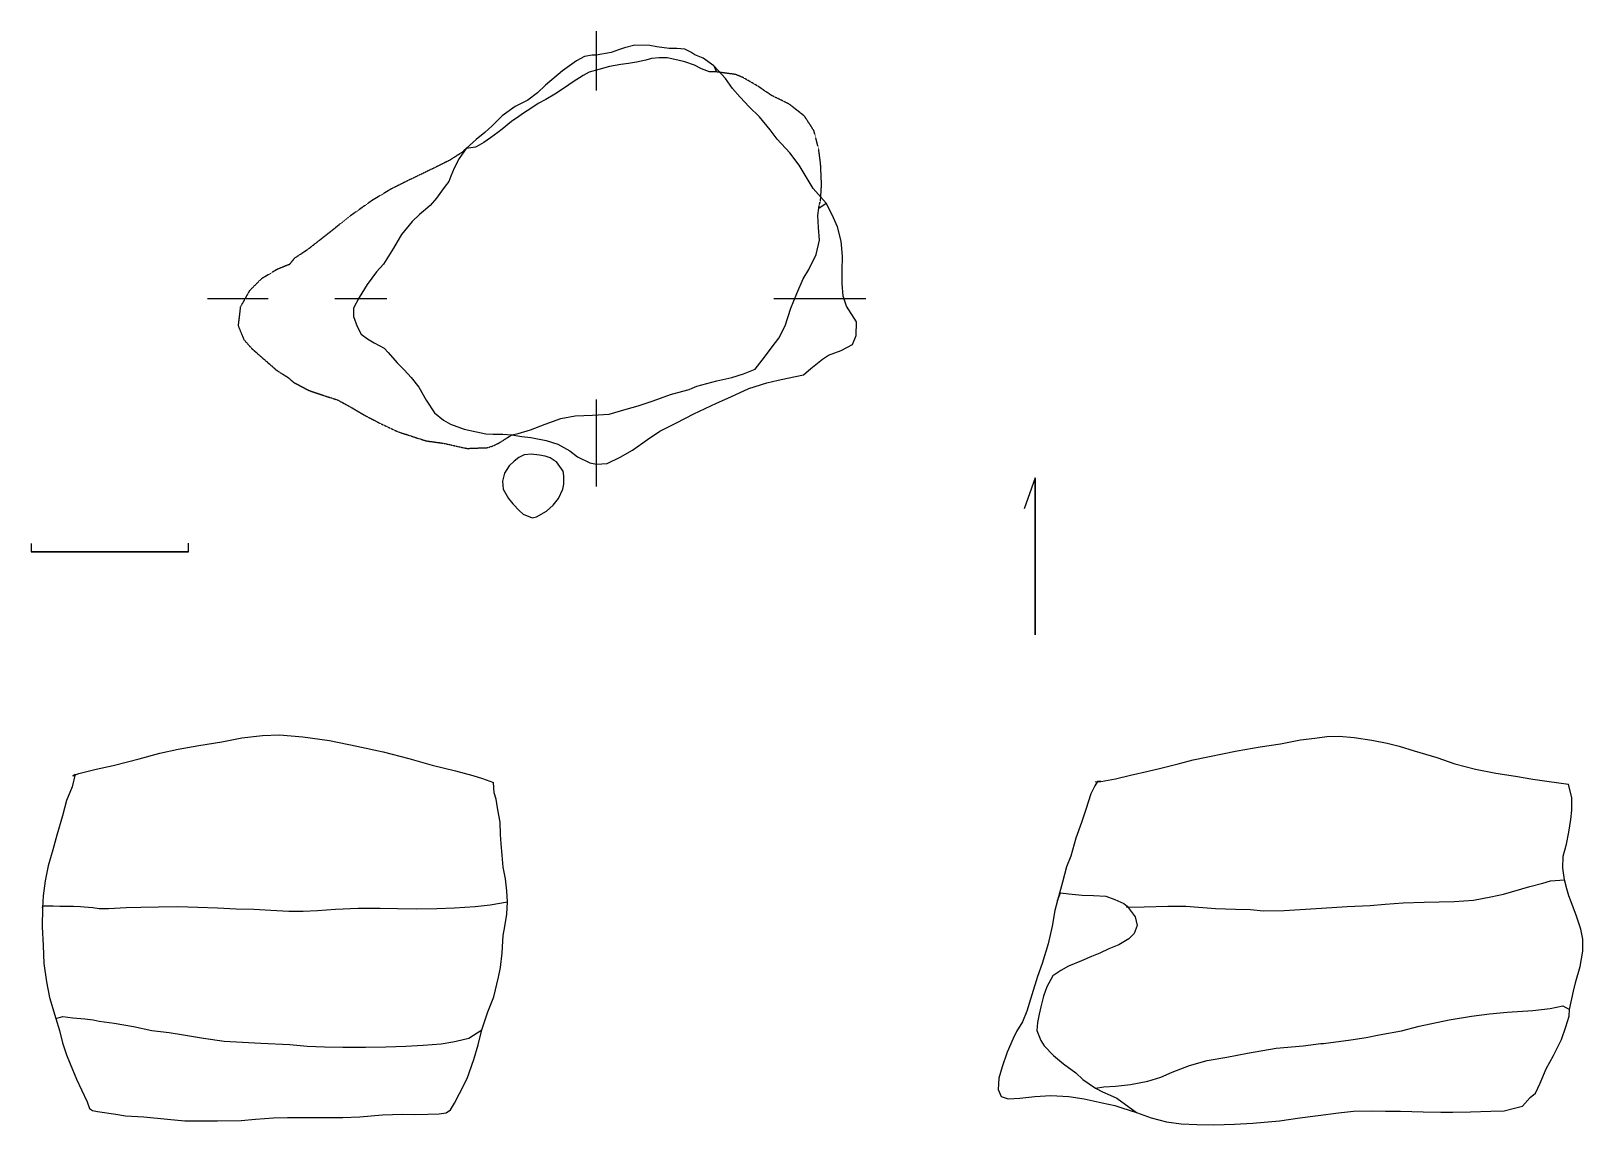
# Model space of a CAD drawing. Extents: x -8913 to 45066, y 486 to 38544.
import ezdxf

# ---------------------------------------------------------------- set-up
doc = ezdxf.new("R2010")
doc.units = 0
doc.linetypes.add('DASHED', pattern=[0.75, 0.5, -0.25])
doc.layers.add('LAYER1', color=7, linetype='CONTINUOUS')

msp = doc.modelspace()

# ---------------------------------------------------------------- linework, layer by layer
at = {"layer": 'LAYER1', "color": 3, "linetype": 'CONTINUOUS'}
for points in [[(10747.8609, 38544.4573), (10747.8609, 36480.949)], [(-662.0859, 29231.106), (-2769.7222, 29231.106)], [(3464.9127, 29231.106), (1655.2153, 29231.106)], [(20127.4202, 29231.106), (16927.343, 29231.106)], [(10747.8609, 25722.0491), (10747.8609, 22698.5166)]]:
    msp.add_lwpolyline(points, dxfattribs=at)
at = {"layer": 'LAYER1', "color": 7, "linetype": 'CONTINUOUS'}
for points in [[(10747.8609, 37705.81), (10604.419, 37705.81), (10339.5847, 37661.6801), (10063.7101, 37507.1836), (9820.9407, 37330.6377), (9578.1856, 37154.0751), (8982.3077, 36657.5116), (8706.4343, 36392.6773), (8364.3506, 36138.8677), (7922.9703, 35918.1775), (7470.5343, 35598.1742), (7128.4673, 35245.0657), (6874.6565, 35013.3199), (6565.6934, 34770.566), (6223.6096, 34461.5874), (5980.8402, 34108.4789), (5804.2943, 33777.4366), (5693.9409, 33490.5218), (5616.6927, 33313.9759), (5495.3158, 33148.4547), (5307.7296, 32894.6451), (5186.336, 32729.1382), (4965.6459, 32475.3286), (4733.9167, 32276.7022), (4601.4995, 32166.35), (4347.7042, 31912.5547), (3972.5176, 31460.1354), (3818.0355, 31206.3258), (3696.6431, 30985.6357), (3464.9127, 30621.4882), (3343.5358, 30433.9008), (3100.7652, 30169.0665), (2780.7619, 29727.6719), (2504.8873, 29275.2479), (2306.2621, 28900.0637), (2306.2621, 28613.1632), (2427.6546, 28260.0404), (2571.0965, 27995.206), (2791.8021, 27840.7239), (3023.5325, 27697.2832), (3365.5995, 27509.6816), (3509.0569, 27355.1994), (3818.0355, 27002.0766), (4060.7906, 26759.3227), (4314.6002, 26494.4884), (4579.4346, 26152.4022), (4833.2299, 25699.9829), (5120.128, 25258.5884), (5429.1066, 25004.7955), (5671.8771, 24872.3771), (6157.4016, 24695.8145), (6576.7181, 24596.5037), (6907.7605, 24530.2933), (7161.5713, 24519.2543), (7492.6148, 24519.2543), (7812.6181, 24497.1905), (8154.6995, 24442.0216), (8474.7028, 24397.8773), (9004.3727, 24298.5642), (9412.6644, 24166.1458), (9831.9797, 23934.4166), (10096.8153, 23724.7512), (10527.1708, 23526.1249), (10758.9011, 23470.9559), (11123.0487, 23493.0197), (11575.468, 23713.7265), (12005.8259, 23967.5218), (12524.4698, 24331.6693), (12954.8254, 24618.5675), (13539.663, 24916.507), (14135.5421, 25225.4856), (14930.0428, 25600.6721), (15426.6087, 25821.3623), (16055.5905, 26108.2604), (16684.5724, 26306.8868), (17070.7837, 26395.1752), (17401.8284, 26472.4079), (17953.5752, 26582.7601), (18207.3705, 26803.4526), (18615.6623, 27123.4703), (18825.3134, 27266.911), (19266.7079, 27432.4345), (19663.9606, 27642.0999), (19785.3376, 27951.0785), (19796.3766, 28425.5616), (19454.2929, 28977.3107), (19332.9183, 29319.3802), (19299.8131, 29760.7747), (19299.8131, 30202.1717), (19310.8545, 30709.7599), (19266.7079, 31228.4039), (19134.2919, 31736.0088), (18957.7294, 32155.3253), (18748.0806, 32552.578), (18295.6447, 33060.1829), (17799.0788, 33876.7498), (17479.0755, 34307.1053), (17037.6809, 34781.5907), (16794.927, 35112.6331), (16419.7381, 35554.03), (16066.632, 35907.1528), (15757.6534, 36238.1951), (15481.7776, 36547.1594), (15239.0213, 36889.2408), (14830.732, 37330.6377), (14466.5844, 37595.4721), (14179.6839, 37716.849), (14036.2265, 37805.1232), (13826.5635, 37915.4754), (13550.7044, 37937.5392), (13285.8677, 37937.5392), (12855.5122, 37992.7248), (12612.7416, 38036.8523), (12083.0729, 38047.8938), (11729.9668, 37959.6196), (11520.299, 37893.3949), (11266.5061, 37794.0984), (10747.8609, 37705.81)], [(14830.732, 37330.6377), (14930.0428, 37120.9723), (14687.2746, 37120.9723), (14411.4155, 37231.3103), (14168.6449, 37352.7015), (13826.5635, 37474.0785), (13583.8072, 37529.2641), (13208.6207, 37606.4968), (12932.7449, 37617.5359), (12667.9106, 37584.4331), (12469.2842, 37529.2641), (12149.2833, 37463.0561), (11862.3828, 37418.9119), (11597.5484, 37374.7677), (11211.3204, 37308.5573), (10836.1494, 37209.2441), (10505.1058, 37109.9309), (10295.4404, 36999.5954), (9942.3331, 36778.8886), (9644.3948, 36569.2232), (9302.311, 36348.5331), (8993.3325, 36160.9481), (8728.4981, 36017.4907), (8474.7028, 35851.9672), (8220.9099, 35686.446), (8055.3875, 35576.0938), (7801.5767, 35399.5479), (7470.5343, 35134.7135), (7327.0924, 35013.3199), (7073.2816, 34825.735), (6841.5525, 34671.2528), (6676.0313, 34571.9396), (6543.6129, 34505.7316), (6223.6096, 34461.5874)], [(7812.6181, 24497.1905), (8033.3082, 24541.3347), (8463.6638, 24673.7507), (8971.2687, 24861.3381), (9511.9764, 25059.962), (10008.5423, 25159.2752), (10615.4437, 25181.3414), (11200.2981, 25214.4442), (11785.1357, 25391.0068), (12204.4522, 25501.359), (12723.0938, 25677.9049), (13329.9976, 25898.6117), (13760.3531, 26019.9886), (13981.0576, 26075.1719), (14080.3731, 26119.3018), (14245.8943, 26185.5098), (14941.0842, 26373.0947), (15459.7115, 26494.4884), (15868.0056, 26615.8653), (16276.2807, 26781.3865), (16596.3007, 27200.703), (16861.1326, 27553.8258), (17092.8642, 27862.7901), (17313.5543, 28293.1456), (17512.1807, 28900.0637), (17721.846, 29407.6686), (17942.5362, 29926.2959), (18141.1625, 30246.2992), (18394.9555, 30764.9456), (18516.3491, 31272.5338), (18472.2049, 31713.9284), (18450.1411, 32122.2201), (18483.2439, 32387.0545), (18748.0806, 32552.578)], [(9368.519, 23559.2301), (9280.2473, 23603.3743), (9147.8289, 23691.6461), (8971.2687, 23757.854), (8772.6423, 23790.9592), (8485.7442, 23824.0644), (8242.9736, 23801.9983), (8055.3875, 23702.6875), (7889.8651, 23581.3081), (7713.3049, 23415.787), (7558.8228, 23161.9774), (7481.5734, 22886.1183), (7503.6383, 22610.2449), (7691.24, 22279.2002), (7845.7209, 22091.6152), (8077.4525, 21848.8446), (8198.8294, 21738.4924), (8518.847, 21606.0741), (8673.3291, 21639.1792), (9015.4129, 21837.8056), (9247.1421, 22047.471), (9434.7282, 22279.2002), (9589.2103, 22610.2449), (9622.3143, 22775.7661), (9622.3143, 23073.7056), (9600.2506, 23228.1853), (9368.519, 23559.2301)], [(26007.1245, 22999.2987), (25633.0125, 21919.6751)], [(26007.1245, 22999.2987), (26007.1245, 17537.0715)], [(26007.1245, 17537.0715), (26007.1245, 22999.2987)], [(-8912.6639, 20718.4099), (-8912.6639, 20426.3271)], [(-3439.3976, 20426.3271), (-3439.3976, 20721.2525)], [(-8912.6639, 20426.3271), (-6176.0307, 20426.3271)], [(-6176.0307, 20426.3271), (-8912.6639, 20426.3271)], [(-6176.0307, 20426.3271), (-3439.3976, 20426.3271)], [(-3439.3976, 20426.3271), (-6176.0307, 20426.3271)], [(-7453.264, 12637.0713), (-7254.6376, 12714.3195), (-6647.7362, 12868.8005), (-6051.8583, 12990.1786), (-5555.2781, 13122.5958), (-5147.0018, 13221.9245), (-4429.747, 13420.5496), (-3800.7496, 13563.9915), (-3072.4707, 13685.3685), (-2277.9515, 13817.7845), (-1582.7765, 13950.2028), (-865.5062, 14038.4913), (-269.6283, 14060.5562), (535.9149, 13994.3471), (1462.8197, 13861.9287), (2422.8296, 13663.3047), (3338.7418, 13464.6784), (4232.558, 13232.948), (5038.0858, 13001.2188), (5854.6693, 12802.5925), (6450.5472, 12648.1103), (6792.5988, 12537.7581), (7167.8008, 12405.341)], [(28094.5192, 12425.1567), (28293.1456, 12436.1802), (28811.7919, 12524.4698), (29330.4192, 12656.887), (29948.3763, 12800.3277), (30378.72, 12899.6409), (30985.6357, 13054.1385), (31504.282, 13186.5557), (33038.1049, 13506.559), (33843.647, 13638.9762), (34549.8782, 13749.3284), (35245.0681, 13881.7456), (35741.6173, 13947.9548), (36160.9481, 14003.1237), (36591.306, 14014.1628), (37109.9333, 13970.0185), (37716.849, 13870.7066), (38257.5449, 13771.3934), (38676.8756, 13661.04), (39195.5029, 13506.559), (39978.9812, 13274.8287), (40607.9512, 13054.1385), (41325.2191, 12866.5369), (42031.4361, 12723.095), (42715.5989, 12623.7818), (43322.5003, 12513.4296), (43808.0415, 12447.2204), (44227.358, 12392.0527), (44558.4003, 12347.9072)], [(-7453.264, 12637.0713), (-7376.0306, 12692.2546), (-7486.368, 12250.8588), (-7684.9937, 11776.3591), (-7817.4109, 11235.6502), (-8016.0373, 10573.5631), (-8159.4941, 10054.9346), (-8313.9756, 9503.2009), (-8424.329, 8973.5322), (-8490.5376, 8454.8877), (-8512.602, 8035.5718), (-8523.6416, 7384.5255), (-8490.5376, 6733.4793), (-8468.4732, 6104.4819), (-8380.1842, 5464.4753), (-8269.8469, 4923.7664), (-8049.1413, 4195.4716), (-7927.7643, 3776.1557), (-7817.4109, 3345.7996), (-7673.9541, 2926.4679), (-7552.5765, 2617.5049), (-7331.8864, 2076.7958), (-7155.325, 1712.6484), (-6956.6993, 1293.3324), (-6879.4659, 1061.6022), (-6780.1534, 984.3536), (-6603.5914, 951.2493), (-5963.5698, 862.9763), (-5632.5269, 807.792), (-4992.5203, 763.6634), (-4164.9127, 686.4148), (-3557.9951, 631.2461), (-2929.0133, 631.2461), (-2421.4083, 631.2461), (-1604.8409, 642.2705), (-1108.2762, 686.4148), (-479.2943, 730.5591), (4.794, 741.5834), (723.5011, 741.5834), (1330.4025, 741.5834), (1937.3206, 741.5834), (2522.1583, 763.6634), (3316.6768, 840.8963), (4011.8524, 862.9763), (4431.1832, 851.9363), (4883.6037, 862.9763), (5280.8552, 874.0006), (5523.6258, 907.105), (5678.0912, 1017.4579), (5810.5251, 1249.188), (5987.071, 1580.2311), (6251.9208, 2098.8601), (6483.6512, 2760.962), (6638.1321, 3268.5511), (6770.5505, 3798.2198), (6980.2159, 4416.1618), (7178.8422, 4945.8308), (7344.3634, 5629.9971), (7421.5961, 5961.04), (7476.7806, 6468.645), (7498.8444, 6876.9206), (7509.8846, 7075.5464), (7565.0535, 7395.5497), (7631.2615, 7814.8817), (7664.3667, 8245.2378), (7631.2615, 8631.4491), (7587.134, 9050.7811), (7509.8846, 9459.0573), (7476.7806, 9867.3485), (7443.6766, 10264.6), (7410.5559, 10595.6435), (7399.5324, 11014.96), (7355.4024, 11268.7696), (7311.2582, 11522.5638), (7267.114, 11820.5033), (7200.906, 12041.1934), (7167.8008, 12405.341)], [(28293.1456, 12436.1802), (28182.8077, 12436.1802), (28083.4969, 12281.6993), (27951.0809, 12005.8247), (27774.5183, 11465.1312), (27620.0338, 11012.6953), (27432.4345, 10460.9616), (27255.891, 9843.02), (27101.3922, 9467.8328), (26968.9762, 8938.1641), (26792.4279, 8298.142), (26693.1171, 7945.0347), (26604.8287, 7404.3258), (26461.3856, 6786.3835), (26251.7178, 6102.2333), (26097.238, 5649.7973), (25898.6117, 5009.7907), (25722.0491, 4447.0177), (25567.5693, 4071.8302), (25368.943, 3740.787), (25247.5494, 3498.017), (25037.9006, 3023.5322), (24861.3381, 2504.8876), (24750.9858, 2118.6758), (24728.9221, 1721.4242), (24828.2329, 1478.654), (25071.0058, 1390.3811), (25479.2809, 1423.4854), (25997.9272, 1478.654), (26560.6964, 1511.7583), (27178.6392, 1478.654), (27719.3493, 1390.3811), (28348.3288, 1257.9638), (28778.6867, 1158.6509), (29021.4406, 1081.4023), (29540.087, 915.8807), (30047.6728, 728.2948), (30577.3606, 595.8776), (31095.9879, 529.669), (31636.6837, 507.6046), (32232.558, 485.5247), (32949.8307, 518.629), (33578.8102, 551.7333), (34505.7316, 628.9819), (35222.9853, 728.2948), (35851.9696, 816.5678), (36558.2008, 904.8564), (37087.8695, 960.025), (37694.771, 982.0893), (38202.3759, 971.065), (38721.0032, 971.065), (39504.4815, 937.9607), (40122.4243, 926.9207), (40541.7408, 926.9207), (41159.698, 937.9607), (41865.915, 971.065), (42329.3876, 982.0893), (42682.4985, 1070.3779), (42958.3528, 1136.5865), (43234.2309, 1445.5497), (43410.7888, 1589.0068), (43576.3147, 1942.1143), (43785.9634, 2438.679), (44039.773, 2902.1394), (44315.6464, 3453.8883), (44470.1309, 3895.2685), (44580.4641, 4270.456), (44602.5469, 4502.1863), (44734.9629, 5142.2078), (44823.237, 5473.2514), (44966.6944, 6002.9201), (45066.0052, 6532.5894), (45066.0052, 6951.9053), (44988.7582, 7293.9884), (44845.3151, 7746.4089), (44657.7159, 8242.973), (44569.4417, 8452.639), (44503.2314, 8695.3935), (44425.9843, 9015.4123), (44370.8154, 9423.6886), (44381.8425, 9831.9803), (44492.1947, 10251.2962), (44569.4417, 10670.6282), (44646.6888, 11112.0085), (44679.7796, 11432.0272), (44679.7796, 11862.3828), (44558.4003, 12347.9072)], [(29209.0446, 8099.5162), (29186.9618, 8066.4116), (29804.9189, 8077.4519), (30632.5296, 8099.5162), (31250.4724, 8099.5162), (32287.746, 8022.2829), (32982.9359, 7989.1789), (33501.5632, 7978.1387), (33953.9849, 7933.9945), (34671.2528, 7945.0347), (35973.3632, 8033.3076), (36867.1794, 8088.4915), (37661.6801, 8121.5961), (38191.3345, 8165.7248), (38809.2916, 8209.869), (39548.6138, 8231.9334), (40585.8827, 8265.0374), (41259.0088, 8309.1822), (41865.915, 8419.535), (42307.3095, 8518.8476), (43223.2038, 8783.6826), (43664.5841, 8894.0193), (43940.4622, 8982.3083), (44425.9843, 9015.4123)], [(-8512.602, 8035.5718), (-8501.5772, 8112.82), (-8380.1842, 8112.82), (-8148.4544, 8112.82), (-7905.6999, 8101.7804), (-7662.9294, 8101.7804), (-7431.1996, 8101.7804), (-7188.429, 8090.7562), (-7067.0521, 8079.716), (-6758.0735, 8046.6114), (-6537.3828, 8013.5074), (-6217.3646, 8013.5074), (-5599.4223, 8046.6114), (-5091.8335, 8057.6362), (-4484.9157, 8079.716), (-3811.7893, 8090.7562), (-3105.5747, 8057.6362), (-2421.4083, 8035.5718), (-1781.4023, 8002.4672), (-1163.4446, 7991.4276), (-567.5673, 7958.323), (50.375, 7925.219), (546.9397, 7925.219), (1054.544, 7947.2988), (1672.4708, 7991.4276), (2466.9893, 8024.5316), (3228.3884, 8024.5316), (3835.2898, 8013.5074), (4508.4171, 8002.4672), (5203.6225, 8013.5074), (5810.5251, 8035.5718), (6538.8189, 8090.7562), (7057.4641, 8145.9246), (7664.3667, 8245.2378)], [(26792.4279, 8298.142), (26891.7435, 8562.9763), (27178.6392, 8529.8723), (27642.1023, 8485.7436), (28039.3503, 8474.7034), (28469.7082, 8441.5994), (28778.6867, 8331.246), (29098.6924, 8187.8047), (29209.0446, 8099.5162), (29495.9404, 7724.3446), (29562.1507, 7426.4056), (29451.7985, 7150.531), (29275.2502, 6962.9449), (28922.1298, 6753.2795), (28580.0604, 6609.8221), (28260.0404, 6466.3808), (27973.1446, 6344.9878), (27620.0338, 6201.5458), (27167.5978, 6013.9448), (26902.7658, 5859.4627), (26626.9067, 5671.8771), (26417.239, 5296.6894), (26306.8868, 4965.6465), (26207.576, 4590.4593), (26152.407, 4336.6646), (26097.238, 4049.7659), (26075.1743, 3773.8913), (26207.576, 3420.784), (26328.9696, 3233.1824), (26648.9705, 2902.1394), (27002.0766, 2615.2404), (27421.4122, 2295.2374), (27675.2027, 2063.5072), (28116.602, 1765.5684), (28359.3559, 1633.1512), (28624.1879, 1522.7983), (28855.9195, 1412.4453), (29540.087, 915.8807)], [(28116.602, 1765.5684), (28403.4978, 1809.6971), (28811.7919, 1831.777), (29330.4192, 1897.9857), (29926.2983, 2008.323), (30378.72, 2151.7801), (30775.987, 2317.3018), (31382.8884, 2549.0318), (31989.8041, 2725.5935), (32673.9573, 2846.9708), (33402.2524, 2979.3879), (34395.3794, 3155.9493), (35333.3423, 3244.2223), (35951.2803, 3321.4711), (36039.5545, 3321.4711), (36988.554, 3442.8483), (37529.2641, 3531.1213), (37981.6858, 3619.4097), (38754.1227, 3762.8514), (39372.0655, 3928.3731), (40409.3248, 4138.0388), (41192.8032, 4270.456), (41810.746, 4347.7045), (42428.6841, 4413.9134), (43322.5003, 4469.082), (43929.4208, 4535.2906), (44370.8154, 4634.6035), (44602.5469, 4502.1863)], [(-8049.1413, 4195.4716), (-7806.3868, 4261.6802), (-7453.264, 4217.5357), (-7044.9877, 4173.4073), (-6747.0488, 4140.303), (-6548.423, 4096.1587), (-6018.7382, 4029.9502), (-5345.6276, 3908.5729), (-4716.646, 3776.1557), (-4109.7285, 3698.9069), (-3613.1641, 3621.6584), (-2917.973, 3500.2812), (-2200.7182, 3400.9683), (-1560.6967, 3367.864), (-920.6746, 3334.7597), (93.0824, 3279.591), (690.3965, 3224.4224), (1297.2985, 3202.3419), (1937.3206, 3191.3023), (2720.7834, 3191.3023), (3427.0147, 3202.3422), (4122.2046, 3224.4221), (4729.1072, 3257.5109), (5347.0644, 3312.6953), (5755.3561, 3378.9039), (5876.7343, 3400.9683), (6318.1288, 3500.2812), (6770.5505, 3798.2198)]]:
    msp.add_lwpolyline(points, dxfattribs=at)
at = {"layer": 'LAYER1', "color": 7, "linetype": 'DASHED'}
for points in [[(18483.2439, 32387.0545), (18549.4543, 32662.9302), (18582.5595, 33203.6237), (18549.4543, 33931.9187), (18483.2439, 34439.5237), (18317.7227, 35079.5303), (17986.6804, 35587.1328), (17468.0364, 35995.4246), (16839.0546, 36304.4031), (16386.6329, 36613.3674), (15856.9642, 36922.346), (15592.1298, 37032.6839), (14930.0428, 37120.9723)], [(6223.6096, 34461.5874), (6091.1936, 34329.1691), (5638.772, 34042.2709), (4921.5016, 33689.1481), (4281.4962, 33380.1839), (3652.5143, 33071.2053), (2935.244, 32640.8498), (2096.611, 32044.9731), (1666.2555, 31691.8646), (1147.6104, 31283.5728), (695.1905, 30930.4667), (242.77, 30632.5248), (77.2488, 30422.8594), (-342.0832, 30257.3406), (-893.8162, 29926.2959), (-1324.1723, 29495.938), (-1633.1515, 28944.2055), (-1710.3842, 28293.1456), (-1511.7585, 27807.6211), (-1224.8598, 27487.6178), (-783.4634, 27101.3898), (-364.1475, 26737.2423), (22.0644, 26494.4884), (209.666, 26328.9672), (750.3594, 26042.0524), (1335.212, 25843.4237), (1754.5285, 25711.022), (2273.1569, 25424.1096), (2681.4499, 25181.3414), (3233.1824, 24894.4385), (3840.1005, 24607.5427), (4822.1896, 24287.5227), (5384.9623, 24210.29), (5704.9811, 24144.082), (6036.0247, 24066.8326), (6256.7148, 24022.6884), (6808.4473, 24044.7688), (6940.8656, 24044.7688), (7150.531, 24110.9768), (7360.1964, 24210.29), (7812.6181, 24497.1905)]]:
    msp.add_lwpolyline(points, dxfattribs=at)

doc.saveas('drawing.dxf')
